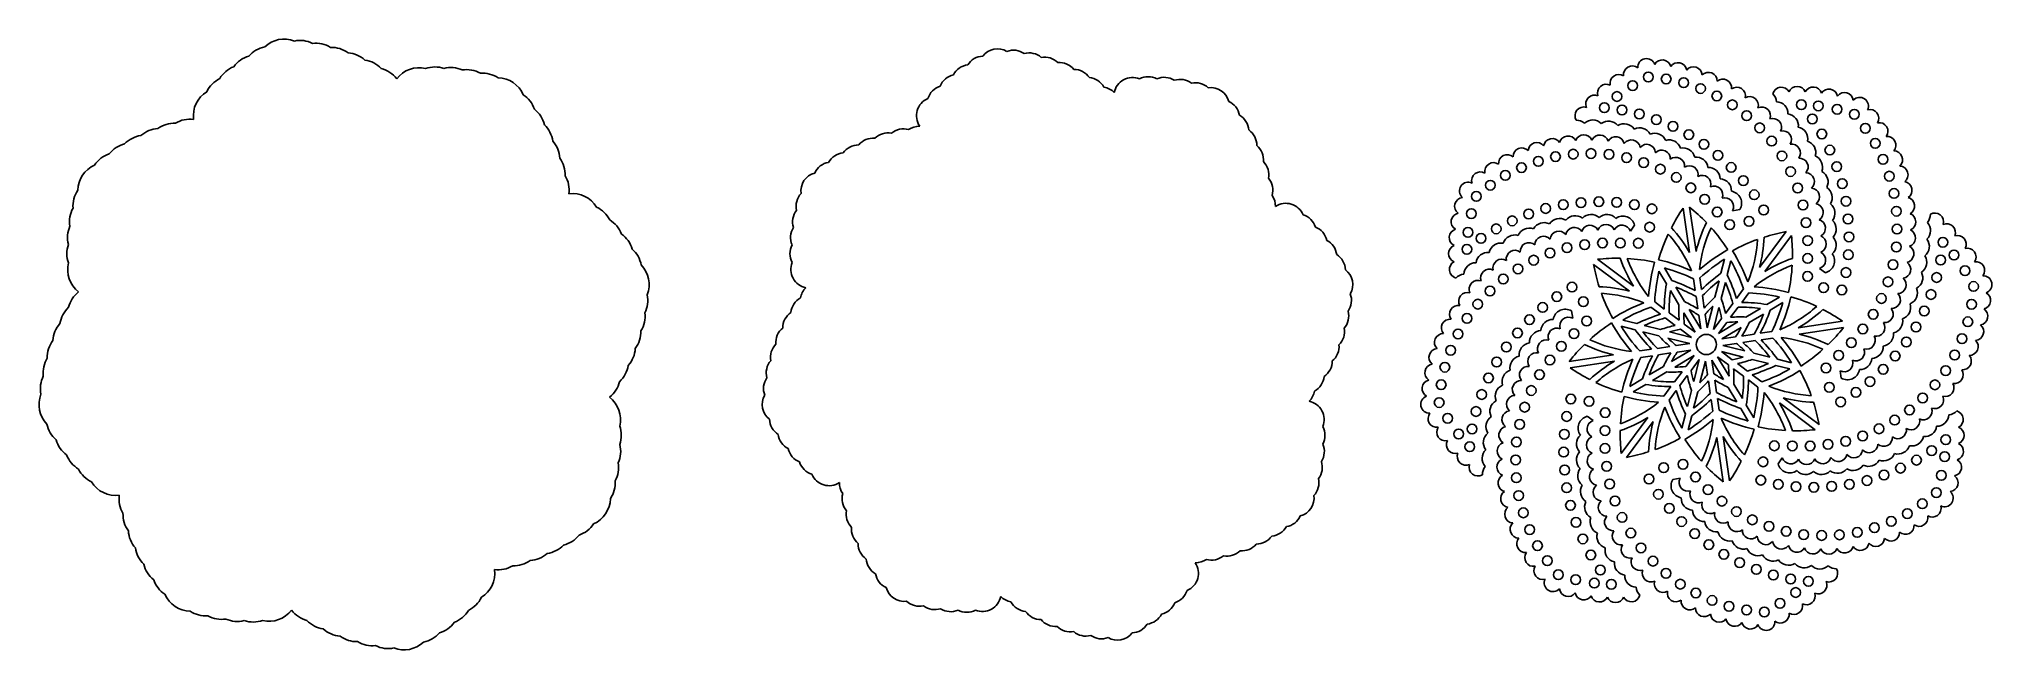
# Model space of a CAD drawing. Extents: x -369 to 234, y 98 to 286.
import ezdxf

# ---------------------------------------------------------------- set-up
doc = ezdxf.new("R2010")
doc.units = 0
doc.layers.get('0').update_dxf_attribs({"linetype": 'CONTINUOUS'})

msp = doc.modelspace()

# ---------------------------------------------------------------- linework, layer by layer
for p, q in [((139.04176, 233.760293), (141.04287, 220.100355)), ((141.020639, 234.050189), (143.021748, 220.39025)), ((154.31861, 232.977714), (156.546862, 233.361129)), ((122.759709, 226.620108), (124.064206, 228.466836)), ((170.880633, 226.513438), (162.636596, 215.439405)), ((172.484898, 225.319147), (164.240861, 214.245114)), ((112.598269, 217.975376), (123.672302, 209.73134)), ((151.825139, 218.023102), (150.724856, 213.663869)), ((153.764323, 217.533646), (152.664039, 213.174413)), ((111.403977, 216.371111), (122.478011, 208.127074)), ((131.571066, 214.28245), (133.875492, 210.421989)), ((133.288373, 215.307562), (135.592799, 211.447101)), ((142.236161, 211.954732), (142.767026, 208.330951)), ((144.21504, 212.244627), (144.745905, 208.620847)), ((150.141443, 211.352436), (148.877288, 206.343954)), ((181.129629, 215.157707), (182.976357, 213.85321)), ((135.097386, 208.375024), (137.745025, 203.9396)), ((136.814694, 209.400137), (139.462332, 204.964713)), ((143.038473, 206.478007), (143.59652, 202.668673)), ((145.017351, 206.767903), (145.575399, 202.958568)), ((152.080627, 210.862981), (150.816471, 205.854499)), ((157.720555, 208.835795), (155.533533, 205.898018)), ((159.32482, 207.641504), (157.137799, 204.703726)), ((168.791971, 206.34635), (164.93151, 204.041924)), ((104.939702, 199.809088), (104.556287, 202.037341)), ((120.38377, 199.254801), (124.743003, 198.154518)), ((129.08162, 203.211033), (132.019398, 201.024012)), ((130.275912, 204.815299), (133.21369, 202.628277)), ((133.521569, 199.905724), (136.609775, 197.606717)), ((134.715861, 201.50999), (137.804066, 199.210983)), ((139.216809, 201.474011), (142.778021, 195.508134)), ((140.934116, 202.499124), (144.495328, 196.533247)), ((143.884835, 200.700581), (144.495328, 196.533247)), ((145.863714, 200.990477), (146.474207, 196.823142)), ((148.174562, 203.559811), (146.474207, 196.823142)), ((150.113745, 203.070356), (148.41339, 196.333687)), ((150.928457, 199.71212), (148.41339, 196.333687)), ((154.415246, 204.395847), (152.116239, 201.307641)), ((156.019511, 203.201555), (153.720504, 200.11335)), ((162.884546, 202.82003), (158.449122, 200.172391)), ((163.909659, 201.102722), (159.474234, 198.455084)), ((169.817084, 204.629042), (165.956623, 202.324617)), ((119.894314, 197.315617), (124.253547, 196.215334)), ((126.56498, 195.631922), (131.573461, 194.367766)), ((127.054435, 197.571105), (132.062917, 196.30695)), ((134.357605, 193.66504), (141.094274, 191.964685)), ((134.84706, 195.604224), (141.583729, 193.903869)), ((138.205295, 196.418936), (141.583729, 193.903869)), ((139.399587, 198.023201), (142.778021, 195.508134)), ((155.983533, 198.700607), (150.017656, 195.139395)), ((152.532723, 198.517829), (150.017656, 195.139395)), ((157.008645, 196.983299), (151.042768, 193.422088)), ((155.210103, 194.03258), (151.042768, 193.422088)), ((160.987529, 194.878943), (157.178195, 194.320896)), ((166.464253, 195.681255), (162.840473, 195.15039)), ((166.754149, 193.702376), (163.130368, 193.171511)), ((188.269815, 198.875656), (174.609876, 196.874546)), ((188.55971, 196.896777), (174.899772, 194.895667)), ((103.867227, 186.511117), (117.527166, 188.512227)), ((125.672789, 189.705518), (129.296569, 190.236383)), ((125.962684, 187.726639), (129.586464, 188.257504)), ((131.149513, 190.50783), (134.958847, 191.065877)), ((131.439408, 188.528951), (135.248743, 189.086999)), ((135.418292, 186.424595), (141.384169, 189.985807)), ((136.443405, 184.707287), (142.409282, 188.268499)), ((136.926939, 191.354192), (141.094274, 191.964685)), ((137.216835, 189.375314), (141.384169, 189.985807)), ((139.894215, 184.890065), (142.409282, 188.268499)), ((141.49848, 183.695774), (144.013547, 187.074208)), ((142.313192, 180.337539), (144.013547, 187.074208)), ((153.210128, 181.933883), (149.648917, 187.89976)), ((153.027351, 185.384693), (149.648917, 187.89976)), ((157.579877, 187.80367), (150.843208, 189.504025)), ((154.221642, 186.988959), (150.843208, 189.504025)), ((155.499998, 192.053702), (151.332664, 191.443209)), ((158.069333, 189.742854), (151.332664, 191.443209)), ((161.277424, 192.900065), (157.46809, 192.342017)), ((165.372502, 185.836789), (160.36402, 187.100944)), ((165.861958, 187.775972), (160.853476, 189.040128)), ((172.532623, 186.092277), (168.17339, 187.19256)), ((104.157123, 184.532239), (117.817061, 186.533348)), ((122.609854, 178.778852), (126.470315, 181.083277)), ((128.517279, 182.305172), (132.952703, 184.95281)), ((129.542391, 180.587865), (133.977816, 183.235503)), ((136.407426, 180.206339), (138.706433, 183.294545)), ((138.011692, 179.012048), (140.310699, 182.100253)), ((144.252376, 179.848083), (145.952731, 186.584752)), ((146.563223, 182.417418), (145.952731, 186.584752)), ((151.492821, 180.90877), (147.931609, 186.874647)), ((148.542102, 182.707313), (147.931609, 186.874647)), ((157.711077, 181.897905), (154.622871, 184.196912)), ((158.905368, 183.50217), (155.817163, 185.801177)), ((163.345317, 180.196861), (160.407539, 182.383883)), ((172.043168, 184.153093), (167.683935, 185.253377)), ((187.487236, 183.598806), (187.870651, 181.370553)), ((123.634966, 177.061545), (127.495427, 179.36597)), ((133.102117, 175.76639), (135.289139, 178.704168)), ((134.706383, 174.572099), (136.893404, 177.509877)), ((140.34631, 172.544914), (141.610466, 177.553395)), ((142.285494, 172.055458), (143.54965, 177.06394)), ((147.409586, 176.639991), (146.851539, 180.449326)), ((149.388465, 176.929887), (148.830417, 180.739221)), ((150.190776, 171.453162), (149.659911, 175.076943)), ((155.612244, 174.007757), (152.964605, 178.443182)), ((157.329551, 175.03287), (154.681913, 179.468294)), ((162.151026, 178.592596), (159.213248, 180.779617)), ((181.02296, 167.036783), (169.948927, 175.28082)), ((111.297308, 168.250187), (109.45058, 169.554684)), ((119.942039, 158.088747), (128.186076, 169.162781)), ((138.662615, 165.874248), (139.762898, 170.233481)), ((140.601799, 165.384793), (141.702082, 169.744026)), ((148.211898, 171.163267), (147.681033, 174.787047)), ((159.138564, 168.100332), (156.834139, 171.960793)), ((160.855871, 169.125444), (158.551446, 172.985905)), ((179.828668, 165.432518), (168.754635, 173.676555)), ((121.546305, 156.894456), (129.790342, 167.968489)), ((151.406299, 149.357706), (149.405189, 163.017644)), ((153.385177, 149.647601), (151.384068, 163.307539)), ((169.667229, 156.787786), (168.362732, 154.941058)), ((138.108328, 150.43018), (135.880075, 150.046765))]:
    msp.add_line(p, q)
for centre, radius in [((123.465385, 271.556455), 1.5), ((128.314888, 274.204653), 1.5), ((133.8031, 273.583543), 1.5), ((139.207803, 272.445373), 1.5), ((144.426954, 270.637969), 1.5), ((114.686487, 264.741161), 1.5), ((118.620533, 268.188171), 1.5), ((120.163764, 264.030046), 1.5), ((149.45479, 268.35168), 1.5), ((154.254804, 265.619261), 1.5), ((175.565635, 265.641998), 1.5), ((180.78483, 265.297613), 1.5), ((186.592394, 264.253521), 1.5), ((125.549057, 262.803313), 1.5), ((130.788672, 261.056122), 1.5), ((135.903744, 258.972306), 1.5), ((158.649761, 262.274025), 1.5), ((162.69673, 258.515263), 1.5), ((178.935821, 261.266145), 1.5), ((191.894069, 262.696964), 1.5), ((195.33563, 258.377021), 1.5), ((140.808981, 256.433626), 1.5), ((145.451695, 253.441728), 1.5), ((166.41104, 254.427459), 1.5), ((181.876367, 256.590737), 1.5), ((198.352525, 253.750511), 1.5), ((89.13543, 246.255473), 1.5), ((94.307297, 248.194038), 1.5), ((99.633532, 249.656049), 1.5), ((105.106674, 250.398314), 1.5), ((110.62616, 250.602107), 1.5), ((116.143088, 250.338007), 1.5), ((121.573055, 249.327209), 1.5), ((126.882862, 247.80662), 1.5), ((132.018635, 245.774357), 1.5), ((149.779769, 250.010398), 1.5), ((153.87584, 246.305205), 1.5), ((169.535864, 249.87315), 1.5), ((184.345883, 251.650318), 1.5), ((186.489306, 246.559936), 1.5), ((200.764995, 248.781986), 1.5), ((79.540395, 240.826108), 1.5), ((84.166905, 243.843004), 1.5), ((136.914487, 243.217625), 1.5), ((141.417813, 240.019766), 1.5), ((157.635018, 242.258622), 1.5), ((172.215246, 245.04333), 1.5), ((174.409759, 239.974764), 1.5), ((188.162714, 241.296291), 1.5), ((202.70356, 243.610119), 1.5), ((75.220452, 237.384547), 1.5), ((102.01961, 234.820495), 1.5), ((107.506338, 235.454589), 1.5), ((113.022664, 235.730982), 1.5), ((118.54217, 235.527755), 1.5), ((124.017609, 234.802626), 1.5), ((145.671874, 236.497095), 1.5), ((160.993994, 237.874158), 1.5), ((176.063767, 234.704991), 1.5), ((189.330017, 235.897805), 1.5), ((204.165571, 238.283884), 1.5), ((73.663895, 232.082873), 1.5), ((86.267098, 229.836362), 1.5), ((91.35748, 231.979784), 1.5), ((96.621124, 233.653192), 1.5), ((128.682654, 227.892248), 1.5), ((129.395965, 233.545827), 1.5), ((149.56128, 232.575518), 1.5), ((153.450687, 228.653941), 1.5), ((159.406304, 229.689098), 1.5), ((163.908375, 233.182396), 1.5), ((176.986871, 229.259431), 1.5), ((189.964111, 230.411078), 1.5), ((204.907836, 232.810741), 1.5), ((72.619803, 226.275308), 1.5), ((76.651271, 224.4263), 1.5), ((81.326679, 227.366845), 1.5), ((108.657985, 222.477349), 1.5), ((114.156965, 222.99452), 1.5), ((119.680164, 222.971772), 1.5), ((125.203364, 222.949024), 1.5), ((177.504042, 223.760451), 1.5), ((190.240503, 224.894752), 1.5), ((204.847529, 221.774328), 1.5), ((205.111629, 227.291256), 1.5), ((219.250682, 223.230929), 1.5), ((72.275417, 221.056114), 1.5), ((92.874085, 217.705725), 1.5), ((97.942652, 219.900237), 1.5), ((103.212425, 221.554245), 1.5), ((177.481294, 218.237251), 1.5), ((190.037277, 219.375246), 1.5), ((203.83673, 216.344361), 1.5), ((218.539568, 217.753651), 1.5), ((222.697693, 219.296883), 1.5), ((83.489957, 211.901519), 1.5), ((88.044266, 215.026342), 1.5), ((177.458546, 212.714052), 1.5), ((189.312148, 213.899806), 1.5), ((202.316142, 211.034554), 1.5), ((217.312835, 212.368359), 1.5), ((226.065977, 214.452031), 1.5), ((228.714174, 209.602528), 1.5), ((75.643391, 204.140239), 1.5), ((79.402153, 208.187208), 1.5), ((100.043258, 206.484473), 1.5), ((104.73502, 209.398853), 1.5), ((108.228318, 204.896782), 1.5), ((182.401769, 209.234762), 1.5), ((188.055349, 208.521451), 1.5), ((200.283879, 205.898781), 1.5), ((215.565643, 207.128744), 1.5), ((228.093064, 204.114316), 1.5), ((72.298155, 199.745282), 1.5), ((91.612211, 199.366318), 1.5), ((95.658794, 203.125496), 1.5), ((109.263475, 198.941165), 1.5), ((197.727147, 201.002929), 1.5), ((213.481828, 202.013671), 1.5), ((226.954895, 198.709613), 1.5), ((69.565736, 194.945268), 1.5), ((87.907018, 195.270248), 1.5), ((105.341898, 195.051759), 1.5), ((146.213469, 191.703947), 3.119147), ((191.006616, 192.245542), 1.5), ((194.529288, 196.499603), 1.5), ((207.951249, 192.46572), 1.5), ((210.943147, 197.108435), 1.5), ((225.147491, 193.490461), 1.5), ((67.279446, 189.917433), 1.5), ((81.48379, 186.29946), 1.5), ((84.475688, 190.942174), 1.5), ((97.89765, 186.908291), 1.5), ((101.420321, 191.162352), 1.5), ((187.085039, 188.356135), 1.5), ((204.519919, 188.137646), 1.5), ((222.861201, 188.462626), 1.5), ((65.472042, 184.698282), 1.5), ((78.94511, 181.394223), 1.5), ((94.699791, 182.404965), 1.5), ((183.163462, 184.466729), 1.5), ((196.768144, 180.282398), 1.5), ((200.814727, 184.041576), 1.5), ((220.128782, 183.662612), 1.5), ((63.712763, 173.805366), 1.5), ((64.333873, 179.293578), 1.5), ((76.861294, 176.279151), 1.5), ((92.143059, 177.509113), 1.5), ((104.371589, 174.886443), 1.5), ((110.025168, 174.173133), 1.5), ((184.198619, 178.511112), 1.5), ((187.691917, 174.009041), 1.5), ((192.38368, 176.923421), 1.5), ((213.024785, 175.220686), 1.5), ((216.783546, 179.267655), 1.5), ((66.360961, 168.955863), 1.5), ((75.114103, 171.039535), 1.5), ((90.110796, 172.373341), 1.5), ((103.114789, 169.508088), 1.5), ((114.968392, 170.693842), 1.5), ((204.382672, 168.381552), 1.5), ((208.93698, 171.506376), 1.5), ((69.729245, 164.111011), 1.5), ((73.88737, 165.654243), 1.5), ((87.579409, 161.633567), 1.5), ((88.590207, 167.063533), 1.5), ((102.389661, 164.032648), 1.5), ((114.945644, 165.170643), 1.5), ((189.214513, 161.853649), 1.5), ((194.484286, 163.507657), 1.5), ((199.552852, 165.70217), 1.5), ((220.15152, 162.351781), 1.5), ((73.176255, 160.176966), 1.5), ((87.315308, 156.116638), 1.5), ((102.186434, 158.513142), 1.5), ((114.922896, 159.647443), 1.5), ((163.744283, 155.515647), 1.5), ((167.223574, 160.45887), 1.5), ((172.746773, 160.436122), 1.5), ((178.269972, 160.413374), 1.5), ((183.768953, 160.930545), 1.5), ((211.100258, 156.041049), 1.5), ((215.775666, 158.981594), 1.5), ((219.807134, 157.132586), 1.5), ((87.519102, 150.597153), 1.5), ((102.462827, 152.996816), 1.5), ((115.440066, 154.148463), 1.5), ((128.518563, 150.225499), 1.5), ((133.020634, 153.718797), 1.5), ((138.976251, 154.753954), 1.5), ((142.865657, 150.832377), 1.5), ((163.030973, 149.862067), 1.5), ((195.805813, 149.754702), 1.5), ((201.069458, 151.42811), 1.5), ((206.15984, 153.571532), 1.5), ((218.763043, 151.325022), 1.5), ((88.261367, 145.12401), 1.5), ((103.096921, 147.510089), 1.5), ((116.363171, 148.702903), 1.5), ((118.017179, 143.43313), 1.5), ((131.432943, 145.533736), 1.5), ((146.755063, 146.9108), 1.5), ((151.009125, 143.388128), 1.5), ((168.409328, 148.605268), 1.5), ((173.884768, 147.880139), 1.5), ((179.404274, 147.676913), 1.5), ((184.9206, 147.953305), 1.5), ((190.407327, 148.587399), 1.5), ((217.206485, 146.023347), 1.5), ((89.723377, 139.797776), 1.5), ((104.264224, 142.111603), 1.5), ((120.211691, 138.364564), 1.5), ((134.79192, 141.149272), 1.5), ((155.512451, 140.190269), 1.5), ((160.408303, 137.633537), 1.5), ((208.260032, 139.564891), 1.5), ((212.886542, 142.581786), 1.5), ((91.661943, 134.625908), 1.5), ((105.937632, 136.847958), 1.5), ((108.081054, 131.757576), 1.5), ((122.891074, 133.534744), 1.5), ((138.551097, 137.102689), 1.5), ((142.647168, 133.397496), 1.5), ((165.544075, 135.601274), 1.5), ((170.853883, 134.080686), 1.5), ((176.283849, 133.069887), 1.5), ((181.800778, 132.805787), 1.5), ((187.320263, 133.00958), 1.5), ((192.793406, 133.751845), 1.5), ((198.11964, 135.213856), 1.5), ((203.291508, 137.152421), 1.5), ((94.074412, 129.657383), 1.5), ((110.550571, 126.817157), 1.5), ((126.015897, 128.980436), 1.5), ((146.975242, 129.966167), 1.5), ((151.617956, 126.974269), 1.5), ((97.091308, 125.030874), 1.5), ((100.532868, 120.710931), 1.5), ((105.834543, 119.154373), 1.5), ((113.491116, 122.141749), 1.5), ((129.730208, 124.892631), 1.5), ((133.777177, 121.133869), 1.5), ((156.523193, 124.435588), 1.5), ((161.638265, 122.351773), 1.5), ((166.877881, 120.604581), 1.5), ((172.263173, 119.377848), 1.5), ((111.642107, 118.110281), 1.5), ((116.861302, 117.765896), 1.5), ((138.172134, 117.788633), 1.5), ((142.972148, 115.056215), 1.5), ((173.806405, 115.219723), 1.5), ((177.74045, 118.666734), 1.5), ((147.999983, 112.769925), 1.5), ((153.219134, 110.962521), 1.5), ((158.623838, 109.824352), 1.5), ((164.11205, 109.203242), 1.5), ((168.961553, 111.851439), 1.5)]:
    msp.add_circle(centre, radius)
for centre, radius, start, end in [((-297.279489, 274.922269), 8.699028, 100.92323, 138.977388), ((-292.903143, 277.188705), 8.699028, 68.780373, 133.834531), ((-287.991768, 276.779395), 8.699028, 63.637515, 101.691674), ((-283.136855, 275.93148), 8.699028, 58.494658, 96.548817), ((-301.435055, 272.272664), 8.699028, 106.066087, 144.120245), ((-278.377493, 274.651788), 8.699028, 53.351801, 91.40596), ((-273.752002, 272.950622), 8.699028, 48.208944, 86.263102), ((-269.297623, 270.841678), 8.699028, 43.066087, 81.120245), ((-81.163553, 272.272664), 5.699028, 96.90243, 153.283902), ((-77.007986, 274.922269), 5.699028, 91.759573, 148.141045), ((-72.63164, 277.188705), 5.699028, 59.616716, 142.998188), ((-67.720265, 276.779395), 5.699028, 54.473859, 110.855331), ((-62.865353, 275.93148), 5.699028, 49.331001, 105.712474), ((-58.105991, 274.651788), 5.699028, 44.188144, 100.569616), ((-53.480499, 272.950622), 5.699028, 39.045287, 95.426759), ((123.341865, 274.922269), 2.699028, 51.456225, 188.444393), ((127.718212, 277.188705), 2.699028, 19.313368, 183.301535), ((132.629586, 276.779395), 2.699028, 14.170511, 151.158678), ((137.484499, 275.93148), 2.699028, 9.027654, 146.015821), ((-308.952063, 265.912194), 8.699028, 116.351801, 154.40596), ((-305.336384, 269.261224), 8.699028, 111.208944, 149.263102), ((-265.05022, 268.341936), 8.699028, 37.725173, 75.977388), ((-251.283022, 268.34986), 8.699028, 76.494658, 142.340782), ((-246.361153, 268.603524), 8.699028, 71.351801, 109.40596), ((-241.43636, 268.414974), 8.699028, 66.208944, 104.263102), ((-236.548294, 267.785728), 8.699028, 61.066087, 99.120245), ((-231.736312, 266.720853), 8.699028, 55.92323, 93.977388), ((-227.039155, 265.228921), 8.699028, 23.780373, 88.834531), ((-88.680561, 265.912194), 5.699028, 107.188144, 163.569616), ((-85.064881, 269.261224), 5.699028, 102.045287, 158.426759), ((-49.02612, 270.841678), 5.699028, 33.90243, 90.283902), ((-44.778717, 268.341936), 5.699028, 28.759573, 85.141045), ((-31.011519, 268.34986), 5.699028, 67.331001, 169.660707), ((-26.08965, 268.603524), 5.699028, 62.188144, 118.569616), ((-21.164857, 268.414974), 5.699028, 57.045287, 113.426759), ((-16.276792, 267.785728), 5.699028, 51.90243, 108.283902), ((-11.464809, 266.720853), 5.699028, 46.759573, 103.141045), ((115.28497, 269.261224), 2.699028, 61.74194, 198.730107), ((119.186299, 272.272664), 2.699028, 56.599082, 193.58725), ((142.243861, 274.651788), 2.699028, 3.884797, 140.872964), ((146.869352, 272.950622), 2.699028, 358.74194, 135.730107), ((151.323731, 270.841678), 2.699028, 353.599082, 130.58725), ((-312.252983, 262.25254), 8.699028, 121.494658, 187.340782), ((-223.855715, 261.466629), 8.699028, 18.637515, 56.691674), ((-91.98148, 262.25254), 5.699028, 112.331001, 214.660707), ((-40.772488, 265.471524), 5.699028, 43.198995, 79.998188), ((-6.767653, 265.228921), 5.699028, 14.616716, 97.998188), ((-3.584212, 261.466629), 5.699028, 9.473859, 65.855331), ((111.669291, 265.912194), 2.699028, 66.884797, 203.872964), ((155.571134, 268.341936), 2.699028, 348.456225, 125.444393), ((159.577363, 265.471524), 2.699028, 343.313368, 120.301535), ((169.338332, 268.34986), 2.699028, 27.027654, 165.894741), ((164.18162, 266.317647), 3.699028, 4.100142, 46.653163), ((167.719199, 262.886223), 3.699028, 358.957285, 87.64523), ((174.260201, 268.603524), 2.699028, 21.884797, 158.872964), ((179.184994, 268.414974), 2.699028, 16.74194, 153.730107), ((184.07306, 267.785728), 2.699028, 11.599082, 148.58725), ((188.885043, 266.720853), 2.699028, 6.456225, 143.444393), ((193.582199, 265.228921), 2.699028, 334.313368, 138.301535), ((-326.75321, 251.276275), 8.699028, 88.066087, 126.120245), ((-321.982259, 252.512058), 8.699028, 82.725173, 120.977388), ((-221.022339, 257.434121), 8.699028, 13.494658, 51.548817), ((-218.561841, 253.163865), 8.699028, 8.351801, 46.40596), ((-0.750837, 257.434121), 5.699028, 4.331001, 60.712474), ((108.368372, 262.25254), 2.699028, 72.027654, 210.894741), ((106.159017, 257.169202), 3.699028, 49.100142, 91.653163), ((111.086847, 257.244265), 3.699028, 43.957285, 132.64523), ((116.001567, 256.877298), 3.699028, 38.814428, 127.502373), ((120.863607, 256.071257), 3.699028, 33.67157, 122.359515), ((163.310162, 262.253551), 2.699028, 338.170511, 115.158678), ((166.739478, 258.713928), 2.699028, 333.027654, 110.015821), ((170.934946, 259.151506), 3.699028, 353.814428, 82.502373), ((196.76564, 261.466629), 2.699028, 329.170511, 106.158678), ((199.599015, 257.434121), 2.699028, 324.027654, 101.015821), ((-340.138059, 245.089493), 8.699028, 103.494658, 141.548817), ((-335.867803, 247.549991), 8.699028, 98.351801, 136.40596), ((-331.39418, 249.617801), 8.699028, 93.208944, 131.263102), ((-216.494031, 248.690242), 8.699028, 3.208944, 41.263102), ((-111.122678, 249.617801), 5.699028, 84.045287, 140.426759), ((-106.481708, 251.276275), 5.699028, 78.90243, 135.283902), ((-101.710756, 252.512058), 5.699028, 73.759573, 130.141045), ((-96.848236, 253.315201), 5.699028, 88.198995, 124.998188), ((1.709661, 253.163865), 5.699028, 359.188144, 55.569616), ((93.868144, 251.276275), 2.699028, 38.599082, 175.58725), ((98.639096, 252.512058), 2.699028, 33.456225, 170.444393), ((103.501615, 253.315201), 2.699028, 28.313368, 165.301535), ((108.416553, 253.679239), 2.699028, 23.170511, 160.158678), ((113.344337, 253.601239), 2.699028, 18.027654, 155.015821), ((118.245291, 253.08183), 2.699028, 12.884797, 149.872964), ((123.079956, 252.125194), 2.699028, 7.74194, 144.730107), ((125.633821, 254.83263), 3.699028, 28.528713, 117.216658), ((127.809406, 250.739033), 2.699028, 2.599082, 139.58725), ((130.273802, 253.171391), 3.699028, 23.385856, 112.073801), ((134.746191, 251.100916), 3.699028, 18.242999, 106.930944), ((169.837698, 254.881152), 2.699028, 327.884797, 104.872964), ((172.579879, 250.786084), 2.699028, 322.74194, 99.730107), ((173.802971, 255.143567), 3.699028, 348.67157, 77.359515), ((176.30018, 250.894676), 3.699028, 343.528713, 72.216658), ((202.059513, 253.163865), 2.699028, 318.884797, 95.872964), ((-344.170567, 242.256118), 8.699028, 108.637515, 146.691674), ((-214.835558, 244.049272), 8.699028, 358.066087, 36.120245), ((-123.899064, 242.256118), 5.699028, 99.473859, 155.855331), ((-119.866556, 245.089493), 5.699028, 94.331001, 150.712474), ((-115.5963, 247.549991), 5.699028, 89.188144, 145.569616), ((3.777471, 248.690242), 5.699028, 354.045287, 50.426759), ((5.435944, 244.049272), 5.699028, 348.90243, 45.283902), ((80.483295, 245.089493), 2.699028, 54.027654, 191.015821), ((84.753551, 247.549991), 2.699028, 48.884797, 185.872964), ((89.227174, 249.617801), 2.699028, 43.74194, 180.730107), ((132.395562, 248.934508), 2.699028, 357.456225, 134.444393), ((136.801499, 246.726147), 2.699028, 352.313368, 129.301535), ((139.01498, 248.637873), 3.699028, 13.100142, 101.788087), ((143.045799, 245.802094), 3.699028, 7.957285, 96.64523), ((174.943941, 246.461694), 2.699028, 317.599082, 94.58725), ((178.406469, 246.43904), 3.699028, 338.385856, 67.073801), ((204.127323, 248.690242), 2.699028, 313.74194, 90.730107), ((-347.93286, 239.072677), 8.699028, 113.780373, 178.834531), ((-213.599775, 239.27832), 8.699028, 352.725173, 30.977388), ((-127.661357, 239.072677), 5.699028, 104.616716, 187.998188), ((6.671728, 239.27832), 5.699028, 343.759573, 40.141045), ((72.688495, 239.072677), 2.699028, 64.313368, 228.301535), ((76.450787, 242.256118), 2.699028, 59.170511, 196.158678), ((140.991743, 244.131732), 2.699028, 347.170511, 124.158678), ((144.932557, 241.17215), 2.699028, 342.027654, 119.015821), ((146.806193, 242.616412), 3.699028, 2.814428, 91.502373), ((150.265887, 239.106475), 3.699028, 357.67157, 86.359515), ((176.910851, 241.9428), 2.699028, 312.456225, 89.444393), ((180.104878, 241.812536), 3.699028, 333.242999, 61.930944), ((205.785796, 244.049272), 2.699028, 308.599082, 85.58725), ((207.021579, 239.27832), 2.699028, 303.456225, 80.444393), ((-349.424791, 234.375521), 8.699028, 145.92323, 183.977388), ((-203.859293, 229.549044), 8.699028, 31.494658, 97.340782), ((-129.153289, 234.375521), 5.699028, 136.759573, 193.141045), ((7.474871, 234.415801), 5.699028, 358.198995, 34.998188), ((16.41221, 229.549044), 5.699028, 22.331001, 124.660707), ((71.196563, 234.375521), 2.699028, 96.456225, 233.444393), ((148.592211, 237.871231), 2.699028, 336.884797, 113.872964), ((151.941241, 234.255551), 2.699028, 331.74194, 108.730107), ((153.397025, 235.300544), 3.699028, 328.378602, 81.216658), ((178.464772, 237.265786), 2.699028, 307.313368, 84.301535), ((181.381734, 237.052412), 3.699028, 328.100142, 56.788087), ((207.824723, 234.415801), 2.699028, 298.313368, 75.301535), ((-350.489667, 229.563538), 8.699028, 151.066087, 189.120245), ((-200.199638, 226.248125), 8.699028, 26.351801, 64.40596), ((-196.850609, 222.632445), 8.699028, 21.208944, 59.263102), ((-130.218164, 229.563538), 5.699028, 141.90243, 198.283902), ((20.071864, 226.248125), 5.699028, 17.188144, 73.569616), ((70.131688, 229.563538), 2.699028, 101.599082, 238.58725), ((96.10488, 225.595357), 3.699028, 63.242999, 151.930944), ((100.865004, 226.872212), 3.699028, 58.100142, 146.788087), ((105.720421, 227.717233), 3.699028, 52.957285, 141.64523), ((110.632039, 228.123616), 3.699028, 47.814428, 136.502373), ((115.560312, 228.088089), 3.699028, 42.67157, 131.359515), ((120.465561, 227.610938), 3.699028, 13.378602, 126.216658), ((184.90613, 202.163775), 55.694528, 145.436575, 152.701219), ((106.146427, 190.62589), 55.694528, 43.967282, 51.231926), ((184.886019, 210.322571), 43.057814, 153.861044, 166.478059), ((179.593193, 232.468307), 2.699028, 302.170511, 79.158678), ((180.287029, 227.58899), 2.699028, 297.027654, 74.015821), ((182.226755, 232.196995), 3.699028, 322.957285, 51.64523), ((182.633137, 227.285377), 3.699028, 317.814428, 46.502373), ((208.18876, 229.500863), 2.699028, 293.170511, 70.158678), ((211.753786, 226.830569), 3.699028, 313.957285, 42.64523), ((211.678724, 231.758399), 3.699028, 319.100142, 1.653163), ((216.762062, 229.549044), 2.699028, 342.027654, 120.894741), ((-351.118913, 224.675473), 8.699028, 156.208944, 194.263102), ((-193.839168, 218.731117), 8.699028, 16.066087, 54.120245), ((-130.84741, 224.675473), 5.699028, 147.045287, 203.426759), ((23.420894, 222.632445), 5.699028, 12.045287, 68.426759), ((26.432334, 218.731117), 5.699028, 6.90243, 63.283902), ((69.502441, 224.675473), 2.699028, 106.74194, 243.730107), ((87.02274, 221.790658), 3.699028, 73.528713, 162.216658), ((91.478375, 223.896947), 3.699028, 68.385856, 157.073801), ((91.455721, 220.434419), 2.699028, 47.599082, 184.58725), ((95.974615, 222.401329), 2.699028, 42.456225, 179.444393), ((100.65163, 223.95525), 2.699028, 37.313368, 174.301535), ((105.449109, 225.083672), 2.699028, 32.170511, 169.158678), ((110.328425, 225.777507), 2.699028, 27.027654, 164.015821), ((115.250294, 226.031172), 2.699028, 21.884797, 158.872964), ((120.175087, 225.842622), 2.699028, 16.74194, 153.730107), ((184.90613, 202.163775), 55.694528, 154.913202, 163.655971), ((103.825474, 198.447624), 41.057814, 22.907297, 41.732177), ((103.825474, 198.447624), 43.057814, 30.190442, 42.807457), ((184.886019, 210.322571), 41.057814, 154.936323, 173.761204), ((106.146427, 190.62589), 55.694528, 33.01253, 41.755299), ((180.969527, 171.740319), 55.694528, 109.913202, 118.655971), ((121.00913, 226.445286), 41.057814, 337.907297, 356.732177), ((121.00913, 226.445286), 43.057814, 345.190442, 357.807457), ((180.969527, 171.740319), 55.694528, 100.436575, 107.701219), ((117.11949, 219.273323), 55.694528, 358.967282, 6.231926), ((180.540693, 222.667122), 2.699028, 291.884797, 68.872964), ((182.59761, 222.357104), 3.699028, 312.67157, 41.359515), ((208.110761, 224.573079), 2.699028, 288.027654, 65.015821), ((211.38682, 221.915849), 3.699028, 308.814428, 37.502373), ((220.421716, 226.248125), 2.699028, 336.884797, 113.872964), ((223.770746, 222.632445), 2.699028, 331.74194, 108.730107), ((-351.307463, 219.75068), 8.699028, 161.351801, 199.40596), ((-191.189564, 214.57555), 8.699028, 10.92323, 48.977388), ((-131.03596, 219.75068), 5.699028, 152.188144, 208.569616), ((29.081939, 214.57555), 5.699028, 1.759573, 58.141045), ((69.313891, 219.75068), 2.699028, 111.884797, 248.872964), ((69.567556, 214.828811), 2.699028, 117.027654, 255.894741), ((78.765909, 216.425425), 3.699028, 83.814428, 172.502373), ((82.773848, 219.293449), 3.699028, 78.67157, 167.359515), ((83.036263, 215.328177), 2.699028, 57.884797, 194.872964), ((87.131332, 218.070357), 2.699028, 52.74194, 189.730107), ((118.644093, 162.609968), 55.694528, 88.967282, 96.231926), ((160.393736, 232.214925), 43.057814, 198.861044, 211.478059), ((118.644093, 162.609968), 55.694528, 78.01253, 86.755299), ((160.393736, 232.214925), 41.057814, 199.936323, 218.761204), ((184.90613, 202.163775), 56.694528, 164.735584, 175.60376), ((118.644093, 162.609968), 56.694528, 66.064741, 76.932917), ((180.969527, 171.740319), 56.694528, 119.735584, 130.60376), ((180.969527, 171.740319), 54.694528, 122.198728, 132.221282), ((106.146427, 190.62589), 54.694528, 19.447219, 29.469773), ((106.146427, 190.62589), 56.694528, 21.064741, 31.932917), ((186.724446, 177.52368), 43.057814, 108.861044, 121.478059), ((180.352143, 217.742329), 2.699028, 286.74194, 63.730107), ((182.120459, 217.451855), 3.699028, 283.378602, 36.216658), ((207.591352, 219.672125), 2.699028, 282.884797, 59.872964), ((210.580778, 217.053809), 3.699028, 303.67157, 32.359515), ((226.782186, 218.731117), 2.699028, 326.599082, 103.58725), ((229.431791, 214.57555), 2.699028, 321.456225, 98.444393), ((-351.053799, 214.828811), 8.699028, 166.494658, 232.340782), ((-188.923128, 210.199204), 8.699028, 338.780373, 43.834531), ((-130.782296, 214.828811), 5.699028, 157.331001, 259.660707), ((31.348375, 210.199204), 5.699028, 329.616716, 52.998188), ((71.599769, 209.672098), 3.699028, 94.100142, 136.653163), ((75.031193, 213.209677), 3.699028, 88.957285, 177.64523), ((75.663864, 208.800641), 2.699028, 68.170511, 205.158678), ((79.203488, 212.229956), 2.699028, 63.027654, 200.015821), ((166.177097, 226.460006), 55.694528, 190.436575, 197.701219), ((184.90613, 202.163775), 54.694528, 167.198728, 177.221282), ((118.644093, 162.609968), 54.694528, 64.447219, 74.469773), ((118.644093, 162.609968), 51.694528, 62.183339, 70.860901), ((180.969527, 171.740319), 51.694528, 125.8076, 134.485161), ((180.969527, 171.740319), 50.194528, 127.891797, 135.746301), ((106.146427, 190.62589), 51.694528, 17.183339, 25.860901), ((186.724446, 177.52368), 41.057814, 109.936323, 128.761204), ((117.11949, 219.273323), 55.694528, 348.01253, 356.755299), ((205.248555, 210.10801), 2.699028, 272.599082, 49.58725), ((206.634716, 214.83746), 2.699028, 277.74194, 54.730107), ((209.342152, 212.283595), 3.699028, 298.528713, 27.216658), ((231.698227, 210.199204), 2.699028, 289.313368, 93.301535), ((-351.045875, 201.061613), 8.699028, 127.725173, 165.977388), ((-189.332438, 205.287829), 8.699028, 333.637515, 11.691674), ((-130.774372, 201.061613), 5.699028, 118.759573, 175.141045), ((-127.90396, 205.067842), 5.699028, 133.198995, 169.998188), ((30.939065, 205.287829), 5.699028, 324.473859, 20.855331), ((72.445892, 205.067842), 2.699028, 73.313368, 210.301535), ((111.47213, 166.499608), 43.057814, 75.190442, 87.807457), ((111.47213, 166.499608), 41.057814, 67.907297, 86.732177), ((166.177097, 226.460006), 55.694528, 199.913202, 208.655971), ((184.90613, 202.163775), 51.694528, 170.8076, 179.485161), ((184.90613, 202.163775), 50.194528, 172.891797, 180.746301), ((118.644093, 162.609968), 50.194528, 60.9222, 68.776704), ((180.969527, 171.740319), 47.194528, 132.843578, 138.587135), ((106.146427, 190.62589), 47.194528, 13.081366, 18.824922), ((106.146427, 190.62589), 50.194528, 15.9222, 23.776704), ((156.673297, 153.011286), 54.694528, 77.198728, 87.221282), ((156.673297, 153.011286), 56.694528, 74.735584, 85.60376), ((117.11949, 219.273323), 56.694528, 336.064741, 346.932917), ((156.673297, 153.011286), 55.694528, 64.913202, 73.655971), ((203.44403, 205.521854), 2.699028, 267.456225, 44.444393), ((207.680913, 207.643614), 3.699028, 293.385856, 22.073801), ((231.288917, 205.287829), 2.699028, 284.170511, 61.158678), ((-353.545616, 196.81421), 8.699028, 133.066087, 171.120245), ((-190.180352, 200.432917), 8.699028, 328.494658, 6.548817), ((-133.274114, 196.81421), 5.699028, 123.90243, 180.283902), ((30.09115, 200.432917), 5.699028, 319.331001, 15.712474), ((67.075738, 196.81421), 2.699028, 83.599082, 220.58725), ((69.575479, 201.061613), 2.699028, 78.456225, 215.444393), ((98.81094, 195.756365), 3.699028, 87.67157, 176.359515), ((102.616872, 198.887503), 3.699028, 58.378602, 171.216658), ((103.661864, 197.431719), 2.699028, 61.74194, 198.730107), ((147.291526, 151.636905), 56.694528, 111.064741, 121.932917), ((147.291526, 151.636905), 54.694528, 109.447219, 119.469773), ((147.291526, 151.636905), 51.694528, 107.183339, 115.860901), ((147.291526, 151.636905), 50.194528, 105.9222, 113.776704), ((184.90613, 202.163775), 47.194528, 177.843578, 183.587135), ((184.90613, 202.163775), 45.694528, 180.864919, 185.198944), ((118.644093, 162.609968), 47.194528, 58.081366, 63.824922), ((118.644093, 162.609968), 45.694528, 56.469557, 60.803582), ((180.969527, 171.740319), 45.694528, 135.864919, 140.198944), ((106.146427, 190.62589), 45.694528, 11.469557, 15.803582), ((156.673297, 153.011286), 47.194528, 87.843578, 93.587135), ((156.673297, 153.011286), 50.194528, 82.891797, 90.746301), ((156.673297, 153.011286), 51.694528, 80.8076, 89.485161), ((117.11949, 219.273323), 50.194528, 330.9222, 338.776704), ((117.11949, 219.273323), 51.694528, 332.183339, 340.860901), ((117.11949, 219.273323), 54.694528, 334.447219, 344.469773), ((152.957146, 234.091942), 41.057814, 292.907297, 311.732177), ((152.957146, 234.091942), 43.057814, 300.190442, 312.807457), ((156.673297, 153.011286), 55.694528, 55.436575, 62.701219), ((201.235669, 201.115917), 2.699028, 262.313368, 39.301535), ((203.147394, 198.902436), 3.699028, 283.100142, 11.788087), ((205.610437, 203.171225), 3.699028, 288.242999, 16.930944), ((230.441002, 200.432917), 2.699028, 279.027654, 56.015821), ((-355.65456, 192.359831), 8.699028, 138.208944, 176.263102), ((-191.460045, 195.673555), 8.699028, 323.351801, 1.40596), ((-135.383058, 192.359831), 5.699028, 129.045287, 185.426759), ((28.811458, 195.673555), 5.699028, 314.188144, 10.569616), ((64.966794, 192.359831), 2.699028, 88.74194, 225.730107), ((95.301004, 192.296672), 3.699028, 92.814428, 181.502373), ((96.745266, 190.423035), 2.699028, 72.027654, 209.015821), ((100.046185, 194.08269), 2.699028, 66.884797, 203.872964), ((147.291526, 151.636905), 55.694528, 123.01253, 131.755299), ((127.594845, 230.376497), 41.057814, 244.936323, 263.761204), ((166.177097, 226.460006), 56.694528, 209.735584, 220.60376), ((166.177097, 226.460006), 54.694528, 212.198728, 222.221282), ((166.177097, 226.460006), 51.694528, 215.8076, 224.485161), ((166.177097, 226.460006), 50.194528, 217.891797, 225.746301), ((166.177097, 226.460006), 47.194528, 222.843578, 228.587135), ((147.291526, 151.636905), 47.194528, 103.081366, 108.824922), ((166.177097, 226.460006), 45.694528, 225.864919, 230.198944), ((147.291526, 151.636905), 45.694528, 101.469557, 105.803582), ((156.673297, 153.011286), 45.694528, 90.864919, 95.198944), ((117.11949, 219.273323), 45.694528, 326.469557, 330.803582), ((117.11949, 219.273323), 47.194528, 328.081366, 333.824922), ((126.249841, 156.947888), 51.694528, 35.8076, 44.485161), ((126.249841, 156.947888), 54.694528, 32.198728, 42.221282), ((164.832092, 153.031397), 41.057814, 64.936323, 83.761204), ((126.249841, 156.947888), 56.694528, 29.735584, 40.60376), ((164.832092, 153.031397), 43.057814, 63.861044, 76.478059), ((145.135411, 231.770989), 55.694528, 313.967282, 321.231926), ((195.681672, 192.984859), 2.699028, 252.027654, 29.015821), ((198.641254, 196.925673), 2.699028, 257.170511, 34.158678), ((200.311616, 194.871617), 3.699028, 277.957285, 6.64523), ((227.460143, 191.048063), 2.699028, 268.74194, 45.730107), ((229.16131, 195.673555), 2.699028, 273.884797, 50.872964), ((-358.635419, 182.974978), 8.699028, 148.494658, 186.548817), ((-357.355727, 187.734339), 8.699028, 143.351801, 181.40596), ((-193.161211, 191.048063), 8.699028, 318.208944, 356.263102), ((-137.084224, 187.734339), 5.699028, 134.188144, 190.569616), ((27.110292, 191.048063), 5.699028, 309.045287, 5.426759), ((63.265628, 187.734339), 2.699028, 93.884797, 230.872964), ((89.279543, 184.505458), 3.699028, 103.100142, 191.788087), ((92.115321, 188.536277), 3.699028, 97.957285, 186.64523), ((93.785684, 186.482221), 2.699028, 77.170511, 214.158678), ((147.291526, 151.636905), 55.694528, 133.967282, 141.231926), ((127.594845, 230.376497), 43.057814, 243.861044, 256.478059), ((139.469792, 149.315952), 41.057814, 112.907297, 131.732177), ((175.307447, 164.134572), 56.694528, 156.064741, 166.932917), ((175.307447, 164.134572), 54.694528, 154.447219, 164.469773), ((175.307447, 164.134572), 51.694528, 152.183339, 160.860901), ((175.307447, 164.134572), 50.194528, 150.9222, 158.776704), ((175.307447, 164.134572), 47.194528, 148.081366, 153.824922), ((175.307447, 164.134572), 45.694528, 146.469557, 150.803582), ((145.135411, 231.770989), 45.694528, 281.469557, 285.803582), ((126.249841, 156.947888), 45.694528, 45.864919, 50.198944), ((145.135411, 231.770989), 47.194528, 283.081366, 288.824922), ((126.249841, 156.947888), 47.194528, 42.843578, 48.587135), ((126.249841, 156.947888), 50.194528, 37.891797, 45.746301), ((145.135411, 231.770989), 55.694528, 303.01253, 311.755299), ((192.380753, 189.325205), 2.699028, 246.884797, 23.872964), ((193.615997, 187.651529), 3.699028, 267.67157, 356.359515), ((197.125934, 191.111223), 3.699028, 272.814428, 1.502373), ((225.351199, 186.593684), 2.699028, 263.599082, 40.58725), ((-359.483334, 178.120065), 8.699028, 153.637515, 191.691674), ((-195.270155, 186.593684), 8.699028, 313.066087, 351.120245), ((-139.211831, 178.120065), 5.699028, 144.473859, 200.855331), ((-138.363916, 182.974978), 5.699028, 139.331001, 195.712474), ((22.501606, 182.346282), 5.699028, 298.759573, 355.141045), ((25.001348, 186.593684), 5.699028, 303.90243, 0.283902), ((61.985935, 182.974978), 2.699028, 99.027654, 236.015821), ((86.8165, 180.23667), 3.699028, 108.242999, 196.930944), ((91.191268, 182.291977), 2.699028, 82.313368, 219.301535), ((135.753641, 230.396609), 55.694528, 235.436575, 242.701219), ((139.469792, 149.315952), 43.057814, 120.190442, 132.807457), ((135.753641, 230.396609), 47.194528, 267.843578, 273.587135), ((135.753641, 230.396609), 45.694528, 270.864919, 275.198944), ((186.280511, 192.782004), 47.194528, 193.081366, 198.824922), ((186.280511, 192.782004), 45.694528, 191.469557, 195.803582), ((111.45741, 211.667575), 45.694528, 315.864919, 320.198944), ((173.782844, 220.797926), 45.694528, 236.469557, 240.803582), ((107.520807, 181.244119), 45.694528, 0.864919, 5.198944), ((107.520807, 181.244119), 47.194528, 357.843578, 3.587135), ((107.520807, 181.244119), 50.194528, 352.891797, 0.746301), ((145.135411, 231.770989), 50.194528, 285.9222, 293.776704), ((145.135411, 231.770989), 51.694528, 287.183339, 295.860901), ((145.135411, 231.770989), 54.694528, 289.447219, 299.469773), ((145.135411, 231.770989), 56.694528, 291.064741, 301.932917), ((126.249841, 156.947888), 55.694528, 19.913202, 28.655971), ((188.765073, 185.976175), 2.699028, 241.74194, 18.730107), ((189.810066, 184.520391), 3.699028, 238.378602, 351.216658), ((222.851458, 182.346282), 2.699028, 258.456225, 35.444393), ((-359.892644, 173.20869), 8.699028, 158.780373, 223.834531), ((-197.769896, 182.346282), 8.699028, 307.725173, 345.977388), ((-197.761972, 168.579083), 8.699028, 346.494658, 52.340782), ((-139.621141, 173.20869), 5.699028, 149.616716, 232.998188), ((19.631194, 178.340053), 5.699028, 313.198995, 349.998188), ((60.728711, 173.20869), 2.699028, 109.313368, 273.301535), ((61.138021, 178.120065), 2.699028, 104.170511, 241.158678), ((84.746024, 175.76428), 3.699028, 113.385856, 202.073801), ((87.178383, 173.299884), 2.699028, 92.599082, 229.58725), ((88.982908, 177.88604), 2.699028, 87.456225, 224.444393), ((135.753641, 230.396609), 55.694528, 244.913202, 253.655971), ((175.307447, 164.134572), 55.694528, 168.01253, 176.755299), ((135.753641, 230.396609), 56.694528, 254.735584, 265.60376), ((135.753641, 230.396609), 54.694528, 257.198728, 267.221282), ((135.753641, 230.396609), 51.694528, 260.8076, 269.485161), ((135.753641, 230.396609), 50.194528, 262.891797, 270.746301), ((186.280511, 192.782004), 51.694528, 197.183339, 205.860901), ((186.280511, 192.782004), 50.194528, 195.9222, 203.776704), ((111.45741, 211.667575), 50.194528, 307.891797, 315.746301), ((111.45741, 211.667575), 47.194528, 312.843578, 318.587135), ((173.782844, 220.797926), 47.194528, 238.081366, 243.824922), ((173.782844, 220.797926), 50.194528, 240.9222, 248.776704), ((173.782844, 220.797926), 51.694528, 242.183339, 250.860901), ((107.520807, 181.244119), 51.694528, 350.8076, 359.485161), ((107.520807, 181.244119), 54.694528, 347.198728, 357.221282), ((107.520807, 181.244119), 56.694528, 344.735584, 355.60376), ((132.033201, 151.192969), 41.057814, 19.936323, 38.761204), ((180.954807, 216.908286), 41.057814, 247.907297, 266.732177), ((180.954807, 216.908286), 43.057814, 255.190442, 267.807457), ((216.763073, 174.607253), 2.699028, 248.170511, 25.158678), ((219.981046, 178.340053), 2.699028, 253.313368, 30.301535), ((22.50953, 168.579083), 5.699028, 337.331001, 79.660707), ((62.995147, 168.832344), 2.699028, 141.456225, 278.444393), ((81.846159, 166.354085), 3.699028, 123.67157, 212.359515), ((83.084786, 171.124299), 3.699028, 118.528713, 207.216658), ((85.792222, 168.570435), 2.699028, 97.74194, 234.730107), ((110.306478, 165.956039), 3.699028, 103.378602, 216.216658), ((105.702491, 205.884215), 43.057814, 288.861044, 301.478059), ((105.702491, 205.884215), 41.057814, 289.936323, 308.761204), ((171.417808, 156.962609), 41.057814, 157.907297, 176.732177), ((186.280511, 192.782004), 56.694528, 201.064741, 211.932917), ((186.280511, 192.782004), 54.694528, 199.447219, 209.469773), ((111.45741, 211.667575), 54.694528, 302.198728, 312.221282), ((111.45741, 211.667575), 51.694528, 305.8076, 314.485161), ((173.782844, 220.797926), 54.694528, 244.447219, 254.469773), ((173.782844, 220.797926), 56.694528, 246.064741, 256.932917), ((188.601464, 184.96027), 41.057814, 202.907297, 221.732177), ((132.033201, 151.192969), 43.057814, 18.861044, 31.478059), ((126.249841, 156.947888), 55.694528, 10.436575, 17.701219), ((213.22345, 171.177938), 2.699028, 243.027654, 20.015821), ((217.395745, 170.198217), 3.699028, 268.957285, 357.64523), ((220.827169, 173.735796), 3.699028, 274.100142, 316.653163), ((222.859382, 168.579083), 2.699028, 297.027654, 75.894741), ((-357.626208, 168.832344), 8.699028, 190.92323, 228.977388), ((-197.508308, 163.657215), 8.699028, 341.351801, 19.40596), ((-137.354705, 168.832344), 5.699028, 181.759573, 238.141045), ((-134.7051, 164.676777), 5.699028, 186.90243, 243.283902), ((22.763194, 163.657215), 5.699028, 332.188144, 28.569616), ((65.644752, 164.676777), 2.699028, 146.599082, 283.58725), ((81.040118, 161.492045), 3.699028, 128.814428, 217.502373), ((84.835586, 163.73577), 2.699028, 102.884797, 239.872964), ((109.829327, 161.05079), 3.699028, 132.67157, 221.359515), ((111.886244, 160.740773), 2.699028, 111.884797, 248.872964), ((112.074794, 165.665566), 2.699028, 106.74194, 243.730107), ((175.307447, 164.134572), 55.694528, 178.967282, 186.231926), ((171.417808, 156.962609), 43.057814, 165.190442, 177.807457), ((111.45741, 211.667575), 56.694528, 299.735584, 310.60376), ((107.540918, 173.085323), 41.057814, 334.936323, 353.761204), ((107.540918, 173.085323), 43.057814, 333.861044, 346.478059), ((188.601464, 184.96027), 43.057814, 210.190442, 222.807457), ((107.520807, 181.244119), 55.694528, 334.913202, 343.655971), ((173.782844, 220.797926), 55.694528, 258.01253, 266.755299), ((173.782844, 220.797926), 55.694528, 268.967282, 276.231926), ((200.971216, 162.973475), 2.699028, 227.599082, 4.58725), ((205.295606, 165.337537), 2.699028, 232.74194, 9.730107), ((209.390674, 168.079718), 2.699028, 237.884797, 14.872964), ((209.653089, 164.114445), 3.699028, 258.67157, 347.359515), ((213.661028, 166.982469), 3.699028, 263.814428, 352.502373), ((223.113046, 163.657215), 2.699028, 291.884797, 68.872964), ((-354.976603, 164.676777), 8.699028, 196.066087, 234.120245), ((-351.965162, 160.775449), 8.699028, 201.208944, 239.263102), ((-197.696858, 158.732422), 8.699028, 336.208944, 14.263102), ((-131.69366, 160.775449), 5.699028, 192.045287, 248.426759), ((22.574644, 158.732422), 5.699028, 327.045287, 23.426759), ((68.656192, 160.775449), 2.699028, 151.74194, 288.730107), ((72.005221, 157.159769), 2.699028, 156.884797, 293.872964), ((80.673151, 156.577325), 3.699028, 133.957285, 222.64523), ((84.316177, 158.834815), 2.699028, 108.027654, 245.015821), ((109.7938, 156.122517), 3.699028, 137.814428, 226.502373), ((112.139908, 155.818904), 2.699028, 117.027654, 254.015821), ((111.45741, 211.667575), 55.694528, 280.436575, 287.701219), ((111.45741, 211.667575), 55.694528, 289.913202, 298.655971), ((186.280511, 192.782004), 55.694528, 213.01253, 221.755299), ((172.25185, 157.565273), 2.699028, 196.74194, 333.730107), ((182.098512, 157.630387), 2.699028, 207.027654, 344.015821), ((186.977829, 158.324223), 2.699028, 212.170511, 349.158678), ((191.775307, 159.452644), 2.699028, 217.313368, 354.301535), ((196.452322, 161.006565), 2.699028, 222.456225, 359.444393), ((200.948562, 159.510947), 3.699028, 248.385856, 337.073801), ((205.404197, 161.617236), 3.699028, 253.528713, 342.216658), ((222.924496, 158.732422), 2.699028, 286.74194, 63.730107), ((-348.616133, 157.159769), 8.699028, 206.351801, 244.40596), ((-198.326104, 153.844356), 8.699028, 331.066087, 9.120245), ((-128.34463, 157.159769), 5.699028, 197.188144, 253.569616), ((-124.684976, 153.85885), 5.699028, 202.331001, 304.660707), ((21.945398, 153.844356), 5.699028, 321.90243, 18.283902), ((75.664876, 153.85885), 2.699028, 162.027654, 300.894741), ((80.748214, 151.649495), 3.699028, 139.100142, 181.653163), ((84.238177, 153.907032), 2.699028, 113.170511, 250.158678), ((84.602214, 148.992094), 2.699028, 118.313368, 255.301535), ((110.200183, 151.210899), 3.699028, 142.957285, 231.64523), ((112.833744, 150.939587), 2.699028, 122.170511, 259.158678), ((186.280511, 192.782004), 55.694528, 223.967282, 231.231926), ((107.520807, 181.244119), 55.694528, 325.436575, 332.701219), ((171.961377, 155.796956), 3.699028, 193.378602, 306.216658), ((176.866626, 155.319805), 3.699028, 222.67157, 311.359515), ((177.176643, 157.376723), 2.699028, 201.884797, 338.872964), ((181.794899, 155.284278), 3.699028, 227.814428, 316.502373), ((186.706517, 155.690661), 3.699028, 232.957285, 321.64523), ((191.561934, 156.535682), 3.699028, 238.100142, 326.788087), ((196.322058, 157.812538), 3.699028, 243.242999, 331.930944), ((221.230374, 149.032373), 2.699028, 276.456225, 53.444393), ((222.29525, 153.844356), 2.699028, 281.599082, 58.58725), ((-344.956479, 153.85885), 8.699028, 211.494658, 277.340782), ((-335.215996, 144.129574), 8.699028, 172.725173, 210.977388), ((-199.39098, 149.032373), 8.699028, 325.92323, 3.977388), ((-115.747637, 148.992094), 5.699028, 178.198995, 214.998188), ((-114.944494, 144.129574), 5.699028, 163.759573, 220.141045), ((19.388591, 144.335217), 5.699028, 284.616716, 7.998188), ((20.880523, 149.032373), 5.699028, 316.759573, 13.141045), ((85.405358, 144.129574), 2.699028, 123.456225, 260.444393), ((111.045204, 146.355482), 3.699028, 148.100142, 236.788087), ((113.962165, 146.142108), 2.699028, 127.313368, 264.301535), ((139.029913, 148.10735), 3.699028, 148.378602, 261.216658), ((140.485697, 149.152343), 2.699028, 151.74194, 288.730107), ((143.834726, 145.536663), 2.699028, 156.884797, 293.872964), ((219.738443, 144.335217), 2.699028, 244.313368, 48.301535), ((-333.980213, 139.358623), 8.699028, 178.066087, 216.120245), ((-200.882912, 144.335217), 8.699028, 293.780373, 358.834531), ((-113.70871, 139.358623), 5.699028, 168.90243, 225.283902), ((15.626298, 141.151776), 5.699028, 279.473859, 335.855331), ((86.641141, 139.358623), 2.699028, 128.599082, 265.58725), ((112.322059, 141.595358), 3.699028, 153.242999, 241.930944), ((115.516087, 141.465094), 2.699028, 132.456225, 269.444393), ((117.482996, 136.9462), 2.699028, 137.599082, 274.58725), ((142.16105, 144.301419), 3.699028, 177.67157, 266.359515), ((145.620744, 140.791482), 3.699028, 182.814428, 271.502373), ((147.494381, 142.235744), 2.699028, 162.027654, 299.015821), ((151.435194, 139.276162), 2.699028, 167.170511, 304.158678), ((211.943642, 138.318401), 2.699028, 234.027654, 11.015821), ((215.97615, 141.151776), 2.699028, 239.170511, 16.158678), ((-332.32174, 134.717652), 8.699028, 183.208944, 221.263102), ((-208.677712, 138.318401), 8.699028, 283.494658, 321.548817), ((-204.645204, 141.151776), 8.699028, 288.637515, 326.691674), ((-112.050237, 134.717652), 5.699028, 174.045287, 230.426759), ((11.593791, 138.318401), 5.699028, 274.331001, 330.712474), ((88.299614, 134.717652), 2.699028, 133.74194, 270.730107), ((114.020469, 136.968854), 3.699028, 158.385856, 247.073801), ((116.126757, 132.513219), 3.699028, 163.528713, 252.216658), ((119.847059, 132.62181), 2.699028, 142.74194, 279.730107), ((149.381139, 137.6058), 3.699028, 187.957285, 276.64523), ((153.411957, 134.770021), 3.699028, 193.100142, 281.788087), ((155.625438, 136.681747), 2.699028, 172.313368, 309.301535), ((160.031376, 134.473386), 2.699028, 177.456225, 314.444393), ((203.199763, 133.790093), 2.699028, 223.74194, 0.730107), ((207.673386, 135.857903), 2.699028, 228.884797, 5.872964), ((-330.25393, 130.24403), 8.699028, 188.351801, 226.40596), ((-217.421591, 133.790093), 8.699028, 273.208944, 311.263102), ((-212.947968, 135.857903), 8.699028, 278.351801, 316.40596), ((-109.982427, 130.24403), 5.699028, 179.188144, 235.569616), ((-1.791058, 132.13162), 5.699028, 258.90243, 315.283902), ((2.849912, 133.790093), 5.699028, 264.045287, 320.426759), ((7.323534, 135.857903), 5.699028, 269.188144, 325.569616), ((90.367424, 130.24403), 2.699028, 138.884797, 275.872964), ((92.827922, 125.973774), 2.699028, 144.027654, 281.015821), ((118.623967, 128.264327), 3.699028, 168.67157, 257.359515), ((122.589239, 128.526742), 2.699028, 147.884797, 284.872964), ((157.680746, 132.306979), 3.699028, 198.242999, 286.930944), ((162.153136, 130.236503), 3.699028, 203.385856, 292.073801), ((164.617531, 132.668861), 2.699028, 182.599082, 319.58725), ((166.793117, 128.575264), 3.699028, 208.528713, 297.216658), ((169.346981, 131.2827), 2.699028, 187.74194, 324.730107), ((174.181646, 130.326064), 2.699028, 192.884797, 329.872964), ((179.0826, 129.806655), 2.699028, 198.027654, 335.015821), ((184.010384, 129.728655), 2.699028, 203.170511, 340.158678), ((188.925322, 130.092693), 2.699028, 208.313368, 345.301535), ((193.787842, 130.895836), 2.699028, 213.456225, 350.444393), ((198.558793, 132.13162), 2.699028, 218.599082, 355.58725), ((-327.793432, 125.973774), 8.699028, 193.494658, 231.548817), ((-236.562789, 121.155354), 8.699028, 301.494658, 7.340782), ((-226.833512, 130.895836), 8.699028, 262.725173, 300.977388), ((-222.062561, 132.13162), 8.699028, 268.066087, 306.120245), ((-107.521929, 125.973774), 5.699028, 184.331001, 240.712474), ((-104.688554, 121.941266), 5.699028, 189.473859, 245.855331), ((-16.291286, 121.155354), 5.699028, 292.331001, 34.660707), ((-11.42453, 130.092693), 5.699028, 268.198995, 304.998188), ((-6.56201, 130.895836), 5.699028, 253.759573, 310.141045), ((95.661298, 121.941266), 2.699028, 149.170511, 286.158678), ((121.491991, 124.256388), 3.699028, 173.814428, 262.502373), ((125.68746, 124.693966), 2.699028, 153.027654, 290.015821), ((129.116775, 121.154343), 2.699028, 158.170511, 295.158678), ((171.563331, 127.336638), 3.699028, 213.67157, 302.359515), ((176.425371, 126.530596), 3.699028, 218.814428, 307.502373), ((181.340091, 126.163629), 3.699028, 223.957285, 312.64523), ((184.058566, 121.155354), 2.699028, 252.027654, 30.894741), ((186.26792, 126.238692), 3.699028, 229.100142, 271.653163), ((-324.960056, 121.941266), 8.699028, 198.637515, 236.691674), ((-321.776616, 118.178973), 8.699028, 203.780373, 268.834531), ((-101.505113, 118.178973), 5.699028, 194.616716, 277.998188), ((-19.592205, 117.4957), 5.699028, 287.188144, 343.569616), ((98.844738, 118.178973), 2.699028, 154.313368, 318.301535), ((103.541895, 116.687042), 2.699028, 186.456225, 323.444393), ((108.353877, 115.622166), 2.699028, 191.599082, 328.58725), ((124.707738, 120.521671), 3.699028, 178.957285, 267.64523), ((128.245317, 117.090247), 3.699028, 184.100142, 226.653163), ((132.849574, 117.93637), 2.699028, 163.313368, 300.301535), ((136.855803, 115.065958), 2.699028, 168.456225, 305.444393), ((177.141967, 114.14667), 2.699028, 241.74194, 18.730107), ((180.757647, 117.4957), 2.699028, 246.884797, 23.872964), ((-317.07946, 116.687042), 8.699028, 235.92323, 273.977388), ((-297.532749, 115.058034), 8.699028, 256.494658, 322.340782), ((-283.765551, 115.065958), 8.699028, 217.725173, 255.977388), ((-243.479387, 114.14667), 8.699028, 291.208944, 329.263102), ((-239.863708, 117.4957), 8.699028, 296.351801, 334.40596), ((-96.807957, 116.687042), 5.699028, 226.759573, 283.141045), ((-91.995974, 115.622166), 5.699028, 231.90243, 288.283902), ((-87.107909, 114.99292), 5.699028, 237.045287, 293.426759), ((-82.183115, 114.80437), 5.699028, 242.188144, 298.569616), ((-77.261247, 115.058034), 5.699028, 247.331001, 349.660707), ((-67.500277, 117.93637), 5.699028, 223.198995, 259.998188), ((-63.494049, 115.065958), 5.699028, 208.759573, 265.141045), ((-59.246646, 112.566216), 5.699028, 213.90243, 270.283902), ((-27.109213, 111.13523), 5.699028, 276.90243, 333.283902), ((-23.207885, 114.14667), 5.699028, 282.045287, 338.426759), ((113.241943, 114.99292), 2.699028, 196.74194, 333.730107), ((118.166736, 114.80437), 2.699028, 201.884797, 338.872964), ((123.088605, 115.058034), 2.699028, 207.027654, 345.894741), ((141.103206, 112.566216), 2.699028, 173.599082, 310.58725), ((145.557585, 110.457273), 2.699028, 178.74194, 315.730107), ((150.183076, 108.756106), 2.699028, 183.884797, 320.872964), ((169.085072, 108.485625), 2.699028, 231.456225, 8.444393), ((173.240638, 111.13523), 2.699028, 236.599082, 13.58725), ((-312.267477, 115.622166), 8.699028, 241.066087, 279.120245), ((-307.379411, 114.99292), 8.699028, 246.208944, 284.263102), ((-302.454618, 114.80437), 8.699028, 251.351801, 289.40596), ((-279.518148, 112.566216), 8.699028, 223.066087, 261.120245), ((-275.063769, 110.457273), 8.699028, 228.208944, 266.263102), ((-251.536282, 108.485625), 8.699028, 280.92323, 318.977388), ((-247.380716, 111.13523), 8.699028, 286.066087, 324.120245), ((-54.792267, 110.457273), 5.699028, 219.045287, 275.426759), ((-50.166775, 108.756106), 5.699028, 224.188144, 280.569616), ((-45.407413, 107.476414), 5.699028, 229.331001, 285.712474), ((-35.641126, 106.219189), 5.699028, 239.616716, 322.998188), ((-31.26478, 108.485625), 5.699028, 271.759573, 328.141045), ((154.942438, 107.476414), 2.699028, 189.027654, 326.015821), ((159.797351, 106.628499), 2.699028, 194.170511, 331.158678), ((164.708726, 106.219189), 2.699028, 199.313368, 3.301535), ((-270.438278, 108.756106), 8.699028, 233.351801, 271.40596), ((-265.678916, 107.476414), 8.699028, 238.494658, 276.548817), ((-260.824003, 106.628499), 8.699028, 243.637515, 281.691674), ((-255.912628, 106.219189), 8.699028, 248.780373, 313.834531), ((-40.552501, 106.628499), 5.699028, 234.473859, 290.855331)]:
    msp.add_arc(centre, radius, start, end)

doc.saveas('drawing.dxf')
